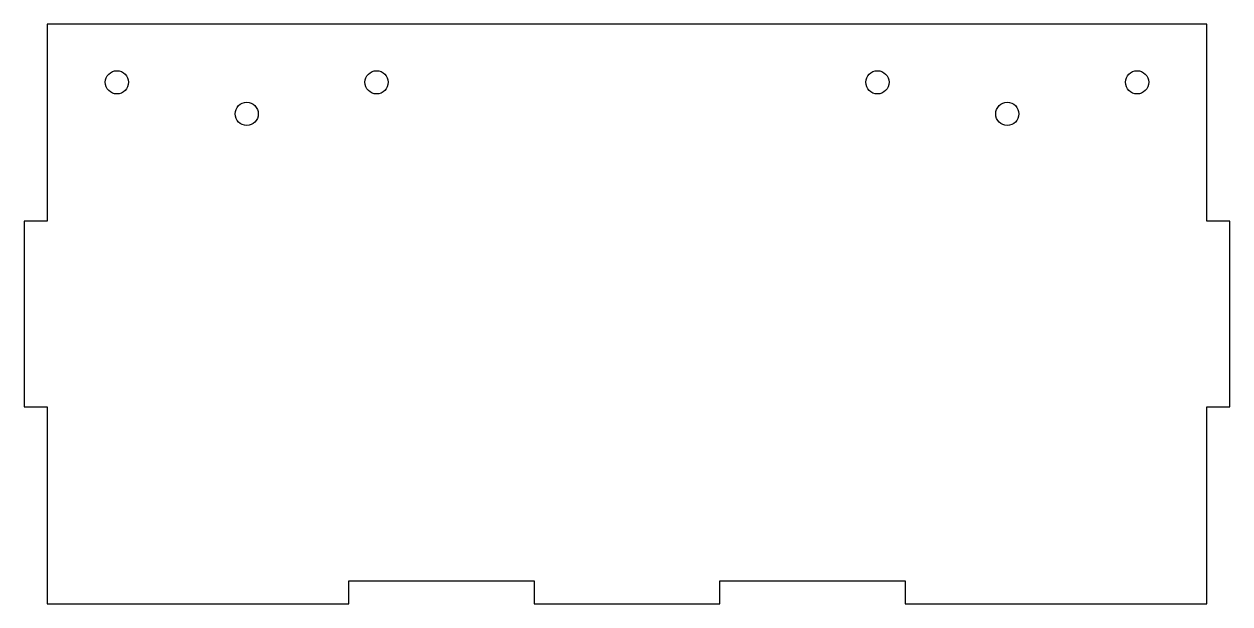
# Model space of a CAD drawing. Header units: inches. Extents: x -6.5 to 6.5, y -3.1 to 3.1.
import ezdxf

# ---------------------------------------------------------------- set-up
doc = ezdxf.new("R2010")
doc.units = ezdxf.units.IN
doc.header["$MEASUREMENT"] = 0

msp = doc.modelspace()

# ---------------------------------------------------------------- linework, layer by layer
msp.add_lwpolyline([(6.25, 3.125), (-6.25, 3.125), (-6.25, 1), (-6.5, 1), (-6.5, -1), (-6.25, -1), (-6.25, -3.125), (-3, -3.125), (-3, -2.875), (-1, -2.875), (-1, -3.125), (1, -3.125), (1, -2.875), (3, -2.875), (3, -3.125), (6.25, -3.125), (6.25, -1), (6.5, -1), (6.5, 1), (6.25, 1)], close=True)
for centre in [(-5.5, 2.4975), (-2.7, 2.4975), (2.7, 2.4975), (5.5, 2.4975), (-4.1, 2.1575), (4.1, 2.1575)]:
    msp.add_circle(centre, 0.125)

doc.saveas('drawing.dxf')
